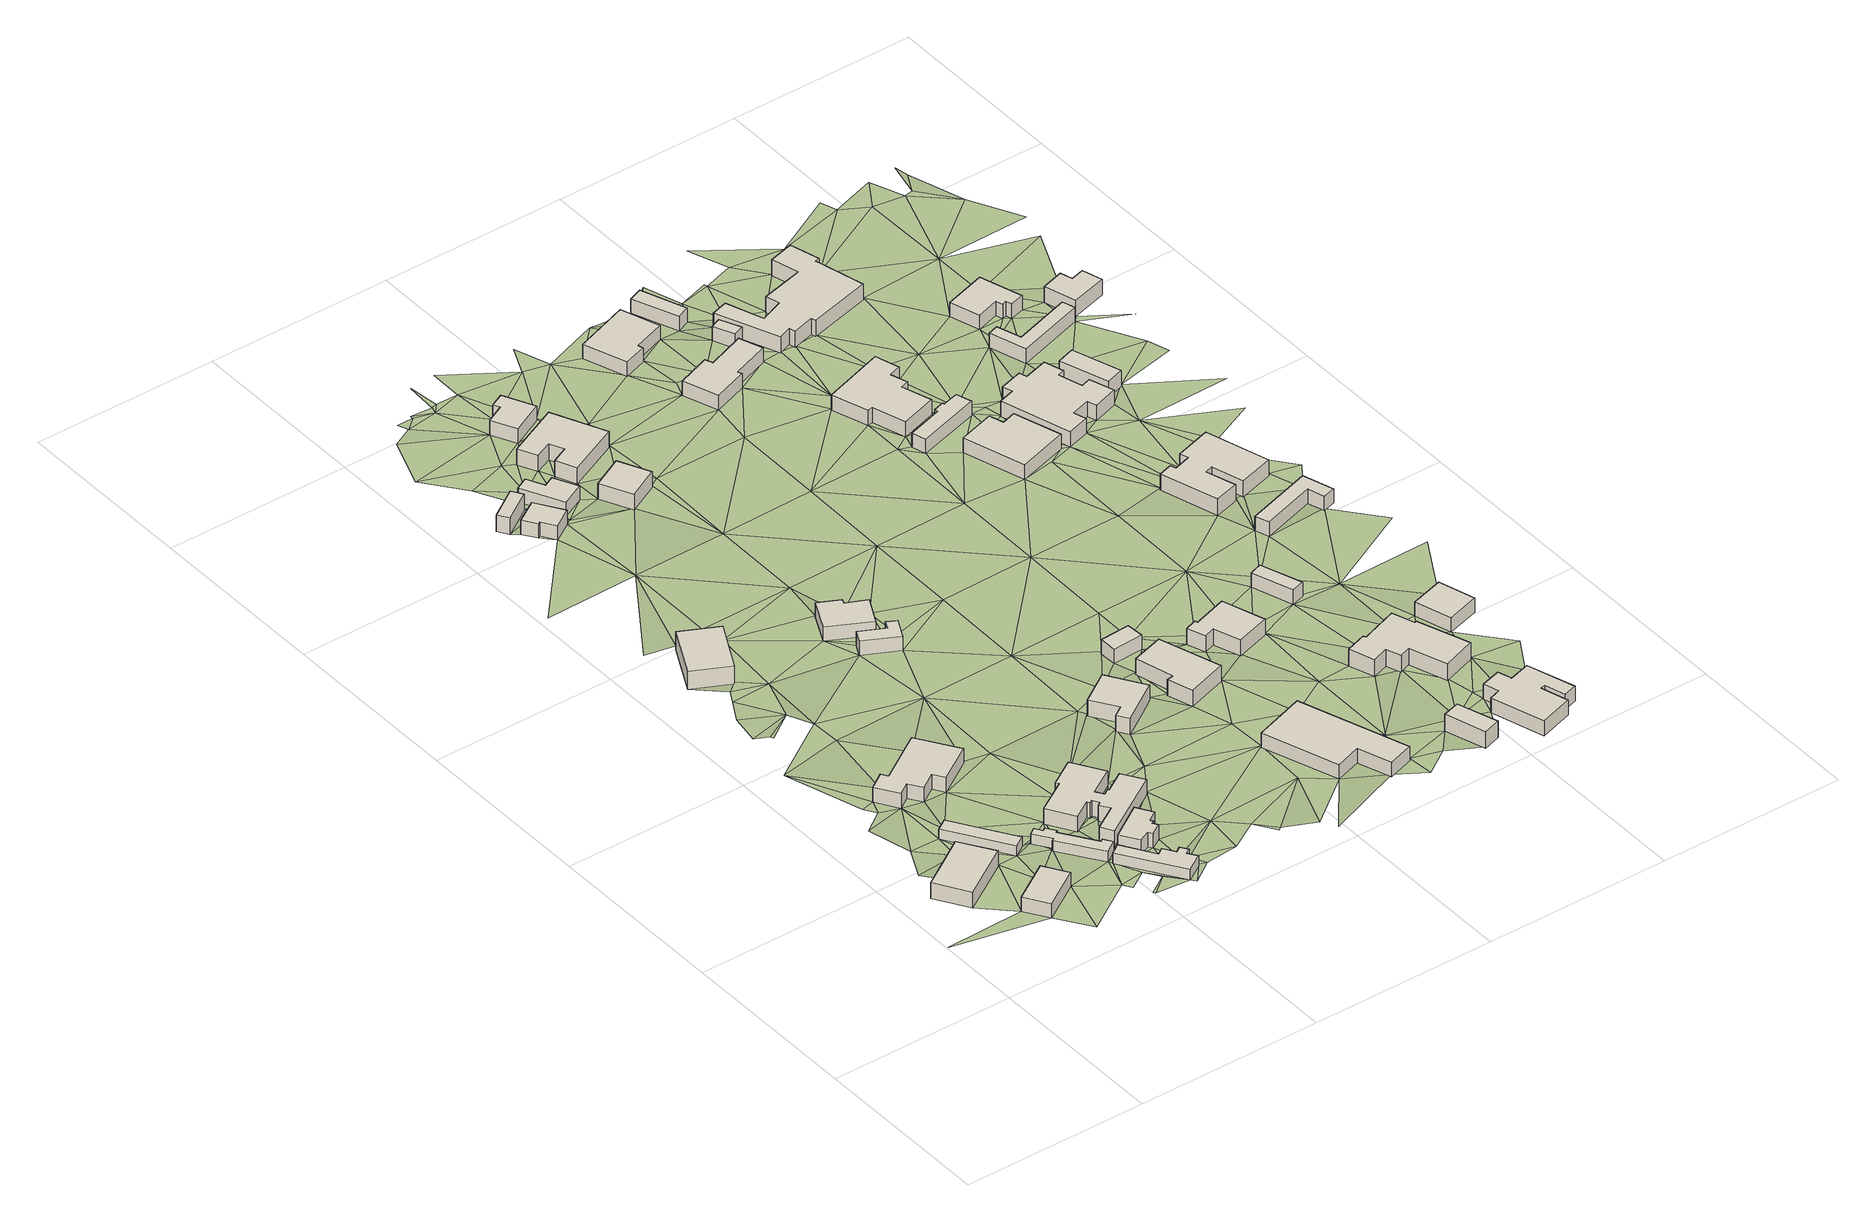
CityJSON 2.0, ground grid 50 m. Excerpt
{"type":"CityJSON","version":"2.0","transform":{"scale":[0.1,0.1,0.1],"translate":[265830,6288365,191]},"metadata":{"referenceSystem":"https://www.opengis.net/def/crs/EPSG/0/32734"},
"CityObjects":{
"building1":{"type":"Building","attributes":{"address":"53 Poiet Street Mamre 7347 Cape Town","building":"house","building:levels":"1","building_height":4.1,"roof_height":196.02,"ground_height":191.92,"plus_code":"4FRWFFJH+MHF"},"geometry":[{"type":"Solid","lod":"1","boundaries":[[[[0,1,2,3]],[[1,4,5,2]],[[4,6,7,5]],[[6,8,9,7]],[[8,10,11,9]],[[10,0,3,11]],[[3,2,5,7,9,11]],[[10,8,6,4,1,0]]]]}]},
"building2":{"type":"Building","attributes":{"address":"55 Poiet Street Mamre 7347 Cape Town","building":"house","building:levels":"1","building_height":4.1,"roof_height":195.59,"ground_height":191.49,"plus_code":"4FRWFFJH+JJ6"},"geometry":[{"type":"Solid","lod":"1","boundaries":[[[[12,13,14,15]],[[13,16,17,14]],[[16,18,19,17]],[[18,12,15,19]],[[15,14,17,19]],[[18,16,13,12]]]]}]},
"building3":{"type":"Building","attributes":{"building":"cabin","building:levels":"1","building_height":2.8,"roof_height":194.72,"ground_height":191.92,"plus_code":"4FRWFFJH+PJ3"},"geometry":[{"type":"Solid","lod":"1","boundaries":[[[[20,21,22,23]],[[21,24,25,22]],[[24,26,27,25]],[[26,20,23,27]],[[23,22,25,27]],[[26,24,21,20]]]]}]},
"building4":{"type":"Building","attributes":{"address":"8 Jakaranda Street Mamre 7347 Cape Town","building":"house","building:levels":"1","building_height":4.1,"roof_height":196.55,"ground_height":192.45,"plus_code":"4FRWFFJH+RJ4"},"geometry":[{"type":"Solid","lod":"1","boundaries":[[[[28,29,30,31]],[[29,32,33,30]],[[32,34,35,33]],[[34,36,37,35]],[[36,38,39,37]],[[38,40,41,39]],[[40,42,43,41]],[[42,44,45,43]],[[44,46,47,45]],[[46,28,31,47]],[[31,30,33,35,37,39,41,43,45,47]],[[46,44,42,40,38,36,34,32,29,28]]]]}]},
"building5":{"type":"Building","attributes":{"building":"cabin","building:levels":"1","building_height":2.8,"roof_height":194.75,"ground_height":191.95,"plus_code":"4FRWFFJH+MM4"},"geometry":[{"type":"Solid","lod":"1","boundaries":[[[[48,49,50,51]],[[49,52,53,50]],[[52,54,55,53]],[[54,56,57,55]],[[56,58,59,57]],[[58,60,61,59]],[[60,62,63,61]],[[62,64,65,63]],[[64,66,67,65]],[[66,68,69,67]],[[68,70,71,69]],[[70,48,51,71]],[[51,50,53,55,57,59,61,63,65,67,69,71]],[[70,68,66,64,62,60,58,56,54,52,49,48]]]]}]},
"building6":{"type":"Building","attributes":{"address":"2 Jakaranda Street Mamre 7347 Cape Town","building":"house","building:levels":"1","building_height":4.1,"roof_height":198.26,"ground_height":194.16,"plus_code":"4FRWFFMH+2HP"},"geometry":[{"type":"Solid","lod":"1","boundaries":[[[[72,73,74,75]],[[73,76,77,74]],[[76,78,79,77]],[[78,72,75,79]],[[75,74,77,79]],[[78,76,73,72]]]]}]},
"building7":{"type":"Building","attributes":{"building":"cabin","building:levels":"1","building_height":2.8,"roof_height":194.75,"ground_height":191.95,"plus_code":"4FRWFFJH+HPW"},"geometry":[{"type":"Solid","lod":"1","boundaries":[[[[80,81,82,83]],[[81,84,85,82]],[[84,86,87,85]],[[86,88,89,87]],[[88,90,91,89]],[[90,92,93,91]],[[92,94,95,93]],[[94,96,97,95]],[[96,98,99,97]],[[98,80,83,99]],[[83,82,85,87,89,91,93,95,97,99]],[[98,96,94,92,90,88,86,84,81,80]]]]}]},
"building8":{"type":"Building","attributes":{"address":"Jakaranda Street Mamre 7347 Cape Town","building":"yes","building:levels":"1","building_height":4.1,"roof_height":196.05,"ground_height":191.95,"plus_code":"4FRWFFJH+JPQ"},"geometry":[{"type":"Solid","lod":"1","boundaries":[[[[100,101,102,103]],[[101,104,105,102]],[[104,106,107,105]],[[106,108,109,107]],[[108,110,111,109]],[[110,112,113,111]],[[112,114,115,113]],[[114,116,117,115]],[[116,118,119,117]],[[118,100,103,119]],[[103,102,105,107,109,111,113,115,117,119]],[[118,116,114,112,110,108,106,104,101,100]]]]}]},
"building9":{"type":"Building","attributes":{"address":"12 Jakaranda Street Mamre 7347 Cape Town","building":"house","building:levels":"1","building_height":4.1,"roof_height":196.43,"ground_height":192.33,"plus_code":"4FRWFFJH+MPM"},"geometry":[{"type":"Solid","lod":"1","boundaries":[[[[120,121,122,123]],[[121,124,125,122]],[[124,126,127,125]],[[126,128,129,127]],[[128,130,131,129]],[[130,132,133,131]],[[132,134,135,133]],[[134,136,137,135]],[[136,138,139,137]],[[138,140,141,139]],[[140,142,143,141]],[[142,144,145,143]],[[144,146,147,145]],[[146,148,149,147]],[[148,150,151,149]],[[150,152,153,151]],[[152,154,155,153]],[[154,156,157,155]],[[156,158,159,157]],[[158,120,123,159]],[[123,122,125,127,129,131,133,135,137,139,141,143,145,147,149,151,153,155,157,159]],[[158,156,154,152,150,148,146,144,142,140,138,136,134,132,130,128,126,124,121,120]]]]}]},
"building10":{"type":"Building","attributes":{"address":"PM Louw Street Mamre 7347 Cape Town","building":"yes","building:levels":"1","building_height":4.1,"roof_height":199.18,"ground_height":195.08,"plus_code":"4FRWFFMH+7HM"},"geometry":[{"type":"Solid","lod":"1","boundaries":[[[[160,161,162,163]],[[161,164,165,162]],[[164,166,167,165]],[[166,160,163,167]],[[163,162,165,167]],[[166,164,161,160]]]]}]},
"building11":{"type":"Building","attributes":{"address":"PM Louw Street Mamre 7347 Cape Town","building":"house","building:levels":"1","building_height":4.1,"roof_height":199.18,"ground_height":195.08,"plus_code":"4FRWFFMH+7H5"},"geometry":[{"type":"Solid","lod":"1","boundaries":[[[[168,169,170,171]],[[169,172,173,170]],[[172,174,175,173]],[[174,176,177,175]],[[176,178,179,177]],[[178,168,171,179]],[[171,170,173,175,177,179]],[[178,176,174,172,169,168]]]]}]},
"building12":{"type":"Building","attributes":{"address":"Henning Huizen Street Mamre 7347 Cape Town","building":"yes","building:levels":"1","building_height":4.1,"roof_height":199.18,"ground_height":195.08,"plus_code":"4FRWFFMH+7JF"},"geometry":[{"type":"Solid","lod":"1","boundaries":[[[[180,181,182,183]],[[181,184,185,182]],[[184,186,187,185]],[[186,188,189,187]],[[188,190,191,189]],[[190,180,183,191]],[[183,182,185,187,189,191]],[[190,188,186,184,181,180]]]]}]},
"building13":{"type":"Building","attributes":{"address":"Dias Street Mamre 7347 Cape Town","building":"yes","building:levels":"1","building_height":4.1,"roof_height":198.28,"ground_height":194.18,"plus_code":"4FRWFFJH+XP4"},"geometry":[{"type":"Solid","lod":"1","boundaries":[[[[192,193,194,195]],[[193,196,197,194]],[[196,198,199,197]],[[198,200,201,199]],[[200,202,203,201]],[[202,192,195,203]],[[195,194,197,199,201,203]],[[202,200,198,196,193,192]]]]}]},
"building14":{"type":"Building","attributes":{"address":"19 Dias Street Mamre 7347 Cape Town","building":"yes","building:levels":"1","building_height":4.1,"roof_height":198.28,"ground_height":194.18,"plus_code":"4FRWFFJH+XPV"},"geometry":[{"type":"Solid","lod":"1","boundaries":[[[[204,205,206,207]],[[205,208,209,206]],[[208,210,211,209]],[[210,212,213,211]],[[212,214,215,213]],[[214,204,207,215]],[[207,206,209,211,213,215]],[[214,212,210,208,205,204]]]]}]},
"building15":{"type":"Building","attributes":{"address":"10 Henning Huizen Street Mamre 7347 Cape Town","building":"house","building:levels":"1","building_height":4.1,"roof_height":199.6,"ground_height":195.5,"plus_code":"4FRWFFMH+6MW"},"geometry":[{"type":"Solid","lod":"1","boundaries":[[[[216,217,218,219]],[[217,220,221,218]],[[220,222,223,221]],[[222,216,219,223]],[[219,218,221,223]],[[222,220,217,216]]]]}]},
"building16":{"type":"Building","attributes":{"address":"Twin Gables Guest House 8 Henning Huizen Street Mamre 7347 Cape Town","building":"guest_house","building:levels":"1","building_height":4.1,"roof_height":199.67,"ground_height":195.57,"plus_code":"4FRWFFMH+8M9"},"geometry":[{"type":"Solid","lod":"1","boundaries":[[[[224,225,226,227]],[[225,228,229,226]],[[228,230,231,229]],[[230,232,233,231]],[[232,234,235,233]],[[234,236,237,235]],[[236,238,239,237]],[[238,224,227,239]],[[227,226,229,231,233,235,237,239]],[[238,236,234,232,230,228,225,224]]]]}]},
"building17":{"type":"Building","attributes":{"address":"5 Jakaranda Street Mamre 7347 Cape Town","building":"house","building:levels":"1","building_height":4.1,"roof_height":197.44,"ground_height":193.34,"plus_code":"4FRWFFJH+QVC"},"geometry":[{"type":"Solid","lod":"1","boundaries":[[[[240,241,242,243]],[[241,244,245,242]],[[244,246,247,245]],[[246,248,249,247]],[[248,250,251,249]],[[250,240,243,251]],[[243,242,245,247,249,251]],[[250,248,246,244,241,240]]]]}]},
"building18":{"type":"Building","attributes":{"address":"6 Henning Huizen Street Mamre 7347 Cape Town","building":"house","building:levels":"1","building_height":4.1,"roof_height":199.35,"ground_height":195.25,"plus_code":"4FRWFFMH+9MF"},"geometry":[{"type":"Solid","lod":"1","boundaries":[[[[252,253,254,255]],[[253,256,257,254]],[[256,258,259,257]],[[258,260,261,259]],[[260,262,263,261]],[[262,252,255,263]],[[255,254,257,259,261,263]],[[262,260,258,256,253,252]]]]}]},
"building19":{"type":"Building","attributes":{"address":"53 Khorhamer Street Mamre 7347 Cape Town","building":"house","building:levels":"1","building_height":4.1,"roof_height":197.14,"ground_height":193.04,"plus_code":"4FRWFFJH+JXF"},"geometry":[{"type":"Solid","lod":"1","boundaries":[[[[264,265,266,267]],[[265,268,269,266]],[[268,270,271,269]],[[270,272,273,271]],[[272,274,275,273]],[[274,264,267,275]],[[267,266,269,271,273,275]],[[274,272,270,268,265,264]]]]}]},
"building20":{"type":"Building","attributes":{"address":"Khorhamer Street Mamre 7347 Cape Town","building":"yes","building:levels":"1","building_height":4.1,"roof_height":197.9,"ground_height":193.8,"plus_code":"4FRWFFJH+RWJ"},"geometry":[{"type":"Solid","lod":"1","boundaries":[[[[276,277,278,279]],[[277,280,281,278]],[[280,282,283,281]],[[282,276,279,283]],[[279,278,281,283]],[[282,280,277,276]]]]}]},
"building21":{"type":"Building","attributes":{"address":"Khorhamer Street Mamre 7347 Cape Town","building":"house","building:levels":"1","building_height":4.1,"roof_height":197.9,"ground_height":193.8,"plus_code":"4FRWFFJH+QWP"},"geometry":[{"type":"Solid","lod":"1","boundaries":[[[[284,285,286,287]],[[285,288,289,286]],[[288,290,291,289]],[[290,292,293,291]],[[292,294,295,293]],[[294,284,287,295]],[[287,286,289,291,293,295]],[[294,292,290,288,285,284]]]]}]},
"building22":{"type":"Building","attributes":{"address":"44 Khorhamer Street Mamre 7347 Cape Town","building":"yes","building:levels":"1","building_height":4.1,"roof_height":198.44,"ground_height":194.34,"plus_code":"4FRWFFJJ+Q2J"},"geometry":[{"type":"Solid","lod":"1","boundaries":[[[[296,297,298,299]],[[297,300,301,298]],[[300,302,303,301]],[[302,304,305,303]],[[304,306,307,305]],[[306,308,309,307]],[[308,310,311,309]],[[310,296,299,311]],[[299,298,301,303,305,307,309,311]],[[310,308,306,304,302,300,297,296]]]]}]},
"building23":{"type":"Building","attributes":{"address":"20 Erica Street Mamre 7347 Cape Town","building":"yes","building:levels":"1","building_height":4.1,"roof_height":198.39,"ground_height":194.29,"plus_code":"4FRWFFJJ+H39"},"geometry":[{"type":"Solid","lod":"1","boundaries":[[[[312,313,314,315]],[[313,316,317,314]],[[316,318,319,317]],[[318,312,315,319]],[[315,314,317,319]],[[318,316,313,312]]]]}]},
"building24":{"type":"Building","attributes":{"address":"15 Henning Huizen Street","building":"house","building:levels":"1","building_height":4.1,"roof_height":199.36,"ground_height":195.26,"plus_code":"4FRWFFMH+CR4"},"geometry":[{"type":"Solid","lod":"1","boundaries":[[[[320,321,322,323]],[[321,324,325,322]],[[324,326,327,325]],[[326,328,329,327]],[[328,330,331,329]],[[330,320,323,331]],[[323,322,325,327,329,331]],[[330,328,326,324,321,320]]]]}]},
"building25":{"type":"Building","attributes":{"address":"17 Henning Huizen Street Mamre 7347 Cape Town","building":"house","building:levels":"1","building_height":4.1,"roof_height":199.68,"ground_height":195.58,"plus_code":"4FRWFFMH+8V3"},"geometry":[{"type":"Solid","lod":"1","boundaries":[[[[332,333,334,335]],[[333,336,337,334]],[[336,338,339,337]],[[338,340,341,339]],[[340,342,343,341]],[[342,344,345,343]],[[344,346,347,345]],[[346,332,335,347]],[[335,334,337,339,341,343,345,347]],[[346,344,342,340,338,336,333,332]]]]}]},
"building26":{"type":"Building","attributes":{"address":"49 Khorhamer Street Mamre 7347 Cape Town","building":"house","building:levels":"1","building_height":4.1,"roof_height":198.56,"ground_height":194.46,"plus_code":"4FRWFFJJ+M4G"},"geometry":[{"type":"Solid","lod":"1","boundaries":[[[[348,349,350,351]],[[349,352,353,350]],[[352,354,355,353]],[[354,356,357,355]],[[356,358,359,357]],[[358,360,361,359]],[[360,362,363,361]],[[362,364,365,363]],[[364,366,367,365]],[[366,368,369,367]],[[368,370,371,369]],[[370,348,351,371]],[[351,350,353,355,357,359,361,363,365,367,369,371]],[[370,368,366,364,362,360,358,356,354,352,349,348]]]]}]},
"building27":{"type":"Building","attributes":{"address":"Henning Huizen Street Mamre 7347 Cape Town","building":"yes","building:levels":"1","building_height":4.1,"roof_height":199.36,"ground_height":195.26,"plus_code":"4FRWFFMH+CV9"},"geometry":[{"type":"Solid","lod":"1","boundaries":[[[[372,373,374,375]],[[373,376,377,374]],[[376,378,379,377]],[[378,372,375,379]],[[375,374,377,379]],[[378,376,373,372]]]]}]},
"building28":{"type":"Building","attributes":{"address":"18 Erica Street Mamre 7347 Cape Town","building":"house","building:levels":"1","building_height":4.1,"roof_height":198.39,"ground_height":194.29,"plus_code":"4FRWFFJJ+H57"},"geometry":[{"type":"Solid","lod":"1","boundaries":[[[[380,381,382,383]],[[381,384,385,382]],[[384,386,387,385]],[[386,388,389,387]],[[388,390,391,389]],[[390,392,393,391]],[[392,394,395,393]],[[394,396,397,395]],[[396,398,399,397]],[[398,400,401,399]],[[400,402,403,401]],[[402,380,383,403]],[[383,382,385,387,389,391,393,395,397,399,401,403]],[[402,400,398,396,394,392,390,388,386,384,381,380]]]]}]},
"building29":{"type":"Building","attributes":{"address":"42 Khorhamer Street Mamre 7347 Cape Town","building":"yes","building:levels":"1","building_height":4.1,"roof_height":198.44,"ground_height":194.34,"plus_code":"4FRWFFJJ+R39"},"geometry":[{"type":"Solid","lod":"1","boundaries":[[[[404,405,406,407]],[[405,408,409,406]],[[408,410,411,409]],[[410,404,407,411]],[[407,406,409,411]],[[410,408,405,404]]]]}]},
"building30":{"type":"Building","attributes":{"address":"Henning Huizen Street Mamre 7347 Cape Town","building":"yes","building:levels":"1","building_height":4.1,"roof_height":199.87,"ground_height":195.77,"plus_code":"4FRWFFMH+9W3"},"geometry":[{"type":"Solid","lod":"1","boundaries":[[[[412,413,414,415]],[[413,416,417,414]],[[416,418,419,417]],[[418,412,415,419]],[[415,414,417,419]],[[418,416,413,412]]]]}]},
"building31":{"type":"Building","attributes":{"address":"12 Henning Huizen Street Mamre 7347 Cape Town","building":"house","building:levels":"1","building_height":4.1,"roof_height":199.9,"ground_height":195.8,"plus_code":"4FRWFFMH+6X7"},"geometry":[{"type":"Solid","lod":"1","boundaries":[[[[420,421,422,423]],[[421,424,425,422]],[[424,426,427,425]],[[426,428,429,427]],[[428,430,431,429]],[[430,432,433,431]],[[432,434,435,433]],[[434,436,437,435]],[[436,438,439,437]],[[438,420,423,439]],[[423,422,425,427,429,431,433,435,437,439]],[[438,436,434,432,430,428,426,424,421,420]]]]}]},
"building32":{"type":"Building","attributes":{"address":"Henning Huizen Street Mamre 7347 Cape Town","building":"yes","building:levels":"1","building_height":4.1,"roof_height":199.68,"ground_height":195.58,"plus_code":"4FRWFFMH+4XX"},"geometry":[{"type":"Solid","lod":"1","boundaries":[[[[440,441,442,443]],[[441,444,445,442]],[[444,446,447,445]],[[446,448,449,447]],[[448,450,451,449]],[[450,452,453,451]],[[452,454,455,453]],[[454,440,443,455]],[[443,442,445,447,449,451,453,455]],[[454,452,450,448,446,444,441,440]]]]}]},
"building33":{"type":"Building","attributes":{"address":"14 Dias Street Mamre 7347 Cape Town","building":"house","building:levels":"1","building_height":4.1,"roof_height":199.8,"ground_height":195.7,"plus_code":"4FRWFFMJ+32W"},"geometry":[{"type":"Solid","lod":"1","boundaries":[[[[456,457,458,459]],[[457,460,461,458]],[[460,462,463,461]],[[462,464,465,463]],[[464,466,467,465]],[[466,456,459,467]],[[459,458,461,463,465,467]],[[466,464,462,460,457,456]]]]}]},
"building34":{"type":"Building","attributes":{"address":"47 Khorhamer Street Mamre 7347 Cape Town","building":"house","building:levels":"1","building_height":4.1,"roof_height":198.56,"ground_height":194.46,"plus_code":"4FRWFFJJ+P55"},"geometry":[{"type":"Solid","lod":"1","boundaries":[[[[468,469,470,471]],[[469,472,473,470]],[[472,474,475,473]],[[474,468,471,475]],[[471,470,473,475]],[[474,472,469,468]]]]}]},
"building35":{"type":"Building","attributes":{"address":"16 Halbeck Street Mamre 7347 Cape Town","building":"house","building:levels":"1","building_height":4.1,"roof_height":200.02,"ground_height":195.92,"plus_code":"4FRWFFMJ+923"},"geometry":[{"type":"Solid","lod":"1","boundaries":[[[[476,477,478,479]],[[477,480,481,478]],[[480,482,483,481]],[[482,484,485,483]],[[484,486,487,485]],[[486,488,489,487]],[[488,490,491,489]],[[490,492,493,491]],[[492,494,495,493]],[[494,496,497,495]],[[496,498,499,497]],[[498,500,501,499]],[[500,502,503,501]],[[502,504,505,503]],[[504,506,507,505]],[[506,476,479,507]],[[479,478,481,483,485,487,489,491,493,495,497,499,501,503,505,507]],[[506,504,502,500,498,496,494,492,490,488,486,484,482,480,477,476]]]]}]},
"building36":{"type":"Building","attributes":{"address":"12 Dias Street Mamre 7347 Cape Town","building":"house","building:levels":"1","building_height":4.1,"roof_height":200.13,"ground_height":196.03,"plus_code":"4FRWFFMJ+439"},"geometry":[{"type":"Solid","lod":"1","boundaries":[[[[508,509,510,511]],[[509,512,513,510]],[[512,514,515,513]],[[514,516,517,515]],[[516,518,519,517]],[[518,520,521,519]],[[520,522,523,521]],[[522,524,525,523]],[[524,526,527,525]],[[526,528,529,527]],[[528,530,531,529]],[[530,532,533,531]],[[532,534,535,533]],[[534,536,537,535]],[[536,538,539,537]],[[538,508,511,539]],[[511,510,513,515,517,519,521,523,525,527,529,531,533,535,537,539]],[[538,536,534,532,530,528,526,524,522,520,518,516,514,512,509,508]]]]}]},
"building37":{"type":"Building","attributes":{"address":"11 Dias Street Mamre 7347 Cape Town","building":"house","building:levels":"1","building_height":4.1,"roof_height":199.85,"ground_height":195.75,"plus_code":"4FRWFFJJ+X49"},"geometry":[{"type":"Solid","lod":"1","boundaries":[[[[540,541,542,543]],[[541,544,545,542]],[[544,546,547,545]],[[546,548,549,547]],[[548,550,551,549]],[[550,552,553,551]],[[552,554,555,553]],[[554,556,557,555]],[[556,558,559,557]],[[558,560,561,559]],[[560,562,563,561]],[[562,540,543,563]],[[543,542,545,547,549,551,553,555,557,559,561,563]],[[562,560,558,556,554,552,550,548,546,544,541,540]]]]}]},
"building38":{"type":"Building","attributes":{"address":"Khorhamer Street Mamre 7347 Cape Town","building":"yes","building:levels":"1","building_height":4.1,"roof_height":199.2,"ground_height":195.1,"plus_code":"4FRWFFJJ+V5X"},"geometry":[{"type":"Solid","lod":"1","boundaries":[[[[564,565,566,567]],[[565,568,569,566]],[[568,570,571,569]],[[570,572,573,571]],[[572,574,575,573]],[[574,564,567,575]],[[567,566,569,571,573,575]],[[574,572,570,568,565,564]]]]}]},
"building39":{"type":"Building","attributes":{"address":"Dias Street Mamre 7347 Cape Town","building":"yes","building:levels":"1","building_height":4.1,"roof_height":200.47,"ground_height":196.37,"plus_code":"4FRWFFMJ+45C"},"geometry":[{"type":"Solid","lod":"1","boundaries":[[[[576,577,578,579]],[[577,580,581,578]],[[580,582,583,581]],[[582,576,579,583]],[[579,578,581,583]],[[582,580,577,576]]]]}]},
"building40":{"type":"Building","attributes":{"address":"Henning Huizen Street Mamre 7347 Cape Town","building":"yes","building:levels":"1","building_height":4.1,"roof_height":200.47,"ground_height":196.37,"plus_code":"4FRWFFMJ+55V"},"geometry":[{"type":"Solid","lod":"1","boundaries":[[[[584,585,586,587]],[[585,588,589,586]],[[588,590,591,589]],[[590,592,593,591]],[[592,594,595,593]],[[594,584,587,595]],[[587,586,589,591,593,595]],[[594,592,590,588,585,584]]]]}]},
"building41":{"type":"Building","attributes":{"address":"16 Henning Huizen Street Mamre 7347 Cape Town","building":"house","building:levels":"1","building_height":4.1,"roof_height":200.54,"ground_height":196.44,"plus_code":"4FRWFFMJ+745"},"geometry":[{"type":"Solid","lod":"1","boundaries":[[[[596,597,598,599]],[[597,600,601,598]],[[600,602,603,601]],[[602,604,605,603]],[[604,606,607,605]],[[606,608,609,607]],[[608,610,611,609]],[[610,596,599,611]],[[599,598,601,603,605,607,609,611]],[[610,608,606,604,602,600,597,596]]]]}]},
"building42":{"type":"Building","attributes":{"address":"Henning Huizen Street Mamre 7347 Cape Town","building":"yes","building:levels":"1","building_height":4.1,"roof_height":200.86,"ground_height":196.76,"plus_code":"4FRWFFMJ+667"},"geometry":[{"type":"Solid","lod":"1","boundaries":[[[[612,613,614,615]],[[613,616,617,614]],[[616,618,619,617]],[[618,620,621,619]],[[620,622,623,621]],[[622,612,615,623]],[[615,614,617,619,621,623]],[[622,620,618,616,613,612]]]]}]},
"terrain1":{"type":"TINRelief","geometry":[{"type":"CompositeSurface","lod":"1","boundaries":[[[624,16,13]],[[625,626,627]],[[628,6,13]],[[625,627,629]],[[36,630,629]],[[627,21,629]],[[16,631,18]],[[628,13,12]],[[632,630,36]],[[36,629,21]],[[627,633,21]],[[627,628,633]],[[634,635,34]],[[635,632,34]],[[36,34,632]],[[21,633,24]],[[24,633,628]],[[32,634,34]],[[24,628,12]],[[36,21,20]],[[18,631,636]],[[36,20,40]],[[12,18,637]],[[637,24,12]],[[32,638,634]],[[40,38,36]],[[639,26,24]],[[20,26,640]],[[40,20,44]],[[641,642,643]],[[644,641,643]],[[637,639,24]],[[642,645,643]],[[634,638,646]],[[70,18,636]],[[637,18,70]],[[639,640,26]],[[643,647,644]],[[637,648,639]],[[20,640,649]],[[28,32,29]],[[649,44,20]],[[44,42,40]],[[636,650,651]],[[652,640,653]],[[70,636,654]],[[76,655,656]],[[636,651,654]],[[657,658,659]],[[32,28,638]],[[652,649,640]],[[649,652,660]],[[655,647,661]],[[647,643,661]],[[662,156,660]],[[70,654,663]],[[659,658,84]],[[662,52,156]],[[661,643,646]],[[84,654,651]],[[663,48,70]],[[649,660,664]],[[656,655,661]],[[156,664,660]],[[651,659,84]],[[52,49,156]],[[48,663,101]],[[48,158,49]],[[158,156,49]],[[665,44,649]],[[48,101,158]],[[101,663,104]],[[663,666,104]],[[667,664,156]],[[104,666,668]],[[661,669,656]],[[84,670,671]],[[646,638,672]],[[673,674,675]],[[676,677,44]],[[108,104,668]],[[158,101,100]],[[678,679,664]],[[108,106,104]],[[678,664,667]],[[665,676,44]],[[649,680,665]],[[667,156,681]],[[682,668,683]],[[28,672,638]],[[682,108,668]],[[670,684,671]],[[674,669,685]],[[686,687,671]],[[688,678,667]],[[198,661,646]],[[678,688,689]],[[108,682,110]],[[686,671,684]],[[690,675,176]],[[685,675,674]],[[28,677,672]],[[112,110,114]],[[114,110,691]],[[114,691,116]],[[686,684,692]],[[212,669,661]],[[693,158,100]],[[694,695,696]],[[697,682,686]],[[665,698,676]],[[677,676,672]],[[682,697,110]],[[672,198,646]],[[696,699,694]],[[697,691,110]],[[168,164,169]],[[100,691,693]],[[700,701,161]],[[172,176,174]],[[702,696,703]],[[697,686,692]],[[661,198,212]],[[696,702,699]],[[685,669,704]],[[168,705,164]],[[176,675,178]],[[700,706,701]],[[691,697,693]],[[212,707,669]],[[685,704,675]],[[698,708,676]],[[188,706,700]],[[705,188,700]],[[692,709,697]],[[710,711,712]],[[705,168,190]],[[672,676,708]],[[699,702,713]],[[178,190,168]],[[714,711,706]],[[188,705,190]],[[713,702,693]],[[706,188,714]],[[198,196,212]],[[699,715,698]],[[178,716,190]],[[707,704,669]],[[198,672,200]],[[212,196,717]],[[718,178,675]],[[712,711,714]],[[719,720,710]],[[214,212,717]],[[180,190,716]],[[178,718,716]],[[717,196,214]],[[721,722,709]],[[713,715,699]],[[181,714,184]],[[710,712,719]],[[193,214,196]],[[698,715,723]],[[708,698,723]],[[180,716,217]],[[724,714,181]],[[725,675,704]],[[714,726,712]],[[672,727,200]],[[728,693,697]],[[718,675,725]],[[709,729,697]],[[730,720,719]],[[731,730,732]],[[214,193,192]],[[718,217,716]],[[726,714,724]],[[208,704,707]],[[181,180,238]],[[708,727,672]],[[204,214,192]],[[181,733,724]],[[728,713,693]],[[709,722,729]],[[715,713,248]],[[181,238,733]],[[217,238,180]],[[208,205,204]],[[732,730,734]],[[192,202,204]],[[712,726,735]],[[732,734,736]],[[719,734,730]],[[724,733,737]],[[738,729,722]],[[719,712,735]],[[723,715,739]],[[740,736,734]],[[238,217,741]],[[737,733,742]],[[743,202,200]],[[728,697,729]],[[744,248,713]],[[708,723,745]],[[746,740,734]],[[202,743,204]],[[718,725,747]],[[256,734,719]],[[726,748,735]],[[746,749,740]],[[743,200,727]],[[750,704,208]],[[727,708,745]],[[734,751,746]],[[750,208,204]],[[256,719,258]],[[751,734,256]],[[741,752,238]],[[744,713,728]],[[268,729,738]],[[725,704,750]],[[753,747,725]],[[741,747,753]],[[248,292,754]],[[735,748,755]],[[756,751,256]],[[248,744,292]],[[741,753,752]],[[204,743,750]],[[727,745,757]],[[758,759,268]],[[268,728,729]],[[745,754,760]],[[748,761,755]],[[762,754,292]],[[761,748,752]],[[280,745,760]],[[757,745,280]],[[760,754,762]],[[756,763,751]],[[764,751,763]],[[756,755,763]],[[765,753,725]],[[766,760,762]],[[750,767,725]],[[768,727,757]],[[744,728,769]],[[759,770,268]],[[771,743,727]],[[772,292,744]],[[282,280,760]],[[755,761,773]],[[752,753,333]],[[765,725,767]],[[773,763,755]],[[744,769,772]],[[774,282,760]],[[771,750,743]],[[752,775,761]],[[771,727,768]],[[776,768,757]],[[759,777,778]],[[333,753,765]],[[774,302,282]],[[302,776,282]],[[304,774,772]],[[779,773,761]],[[780,763,773]],[[778,781,769]],[[782,778,777]],[[767,750,783]],[[333,775,752]],[[304,302,774]],[[772,769,784]],[[779,761,775]],[[785,776,302]],[[772,786,304]],[[784,769,781]],[[750,771,783]],[[778,316,781]],[[784,786,772]],[[316,778,782]],[[779,330,773]],[[304,786,787]],[[788,768,776]],[[789,773,330]],[[790,765,767]],[[788,776,785]],[[782,791,316]],[[779,775,792]],[[793,785,794]],[[781,316,795]],[[356,784,781]],[[771,768,788]],[[786,784,796]],[[783,797,767]],[[333,765,798]],[[779,792,799]],[[792,775,800]],[[795,801,781]],[[802,789,330]],[[797,424,767]],[[784,354,796]],[[356,781,801]],[[799,792,800]],[[356,354,784]],[[793,788,785]],[[790,767,424]],[[765,790,798]],[[330,328,802]],[[803,793,796]],[[804,783,771]],[[799,326,324]],[[795,805,806]],[[326,799,800]],[[354,807,796]],[[789,802,328]],[[783,440,797]],[[404,793,803]],[[796,405,803]],[[788,808,771]],[[809,356,801]],[[795,806,810]],[[795,811,801]],[[812,813,800]],[[372,789,328]],[[804,771,808]],[[783,462,440]],[[788,793,404]],[[810,814,795]],[[815,798,816]],[[796,807,405]],[[454,797,440]],[[811,795,814]],[[800,412,326]],[[797,454,428]],[[797,428,424]],[[790,817,798]],[[804,462,783]],[[328,326,372]],[[405,404,803]],[[818,810,806]],[[801,811,819]],[[426,424,428]],[[798,817,816]],[[412,800,413]],[[813,413,800]],[[372,326,373]],[[326,412,373]],[[820,807,821]],[[814,810,822]],[[404,823,788]],[[454,824,428]],[[807,820,405]],[[825,811,814]],[[412,826,373]],[[413,813,416]],[[817,827,816]],[[826,828,373]],[[822,825,814]],[[428,824,450]],[[827,813,816]],[[440,462,829]],[[378,830,372]],[[790,831,817]],[[412,418,826]],[[450,832,428]],[[416,813,827]],[[833,804,808]],[[826,418,416]],[[788,552,808]],[[834,822,835]],[[828,836,378]],[[565,788,823]],[[826,416,827]],[[837,405,838]],[[827,817,839]],[[828,826,488]],[[838,405,820]],[[836,830,378]],[[837,838,823]],[[820,840,841]],[[836,828,488]],[[822,842,825]],[[832,450,843]],[[822,834,842]],[[817,831,839]],[[829,462,844]],[[845,804,833]],[[846,832,847]],[[841,469,820]],[[848,827,839]],[[841,825,472]],[[552,788,565]],[[808,849,833]],[[832,843,850]],[[850,843,851]],[[820,469,838]],[[850,847,832]],[[823,838,568]],[[469,841,472]],[[852,847,853]],[[854,836,488]],[[552,849,808]],[[855,856,488]],[[844,857,858]],[[850,853,847]],[[568,565,823]],[[825,842,859]],[[472,825,859]],[[831,860,839]],[[829,844,861]],[[520,845,833]],[[862,836,854]],[[844,858,861]],[[833,849,520]],[[863,839,860]],[[829,864,850]],[[488,856,854]],[[855,865,856]],[[520,858,845]],[[861,864,829]],[[866,838,469]],[[520,861,858]],[[850,867,853]],[[853,867,831]],[[864,868,850]],[[520,849,869]],[[831,867,860]],[[864,861,868]],[[552,565,870]],[[871,868,861]],[[520,869,872]],[[838,873,568]],[[874,854,856]],[[565,875,870]],[[869,876,877]],[[878,872,869]],[[850,868,592]],[[869,877,878]],[[879,838,866]],[[870,880,881]],[[854,874,882]],[[850,592,867]],[[880,870,875]],[[883,524,872]],[[884,860,867]],[[874,856,885]],[[565,886,875]],[[883,887,524]],[[873,570,568]],[[888,872,878]],[[873,838,889]],[[592,868,890]],[[888,883,872]],[[891,892,890]],[[893,894,882]],[[882,874,893]],[[895,888,878]],[[875,886,896]],[[883,888,897]],[[597,884,867]],[[890,892,594]],[[592,890,594]],[[592,600,867]],[[898,899,900]],[[898,900,901]],[[867,600,597]],[[902,893,874]],[[884,903,904]],[[892,898,905]],[[901,905,898]],[[897,580,901]],[[906,888,895]],[[580,905,901]],[[895,896,907]],[[903,893,902]],[[888,908,897]],[[594,892,909]],[[909,892,905]],[[907,906,895]],[[910,896,886]],[[592,590,600]],[[580,897,908]],[[896,910,907]],[[600,590,604]],[[608,590,588]],[[906,911,888]],[[903,884,912]],[[912,884,597]],[[602,600,604]],[[590,608,604]],[[913,893,903]],[[909,584,594]],[[908,888,914]],[[604,608,606]],[[588,585,608]],[[915,909,908]],[[912,597,596]],[[893,913,916]],[[608,585,610]],[[917,903,912]],[[584,909,915]],[[903,917,913]],[[915,908,918]],[[610,622,596]],[[622,610,585]],[[584,612,585]],[[585,612,622]],[[622,919,596]],[[920,612,584]],[[912,596,921]],[[922,917,912]],[[917,923,913]],[[921,596,919]],[[917,922,923]],[[912,924,922]],[[924,912,925]],[[926,922,924]],[[924,927,926]],[[926,927,928]]]}]}
},
"vertices":[
[141,439,5],[84,403,5],[84,403,50],[141,439,50],[81,401,5],[81,401,50],[136,314,5],[136,314,50],[276,403,5],[276,403,50],[220,490,5],[220,490,50],
[322,304,5],[216,237,5],[216,237,46],[322,304,46],[256,174,5],[256,174,46],[362,242,5],[362,242,46],
[259,583,9],[228,563,9],[228,563,37],[259,583,37],[331,404,9],[331,404,37],[362,424,9],[362,424,37],
[372,854,14],[243,771,14],[243,771,56],[372,854,56],[232,788,14],[232,788,56],[188,759,14],[188,759,56],[225,701,14],[225,701,56],[258,722,14],[258,722,56],[281,687,14],[281,687,56],[324,715,14],[324,715,56],[343,686,14],[343,686,56],[441,749,14],[441,749,56],
[517,283,9],[501,306,9],[501,306,38],[517,283,38],[494,301,9],[494,301,38],[433,390,9],[433,390,38],[439,394,9],[439,394,38],[422,419,9],[422,419,38],[414,413,9],[414,413,38],[401,433,9],[401,433,38],[383,420,9],[383,420,38],[414,375,9],[414,375,38],[407,370,9],[407,370,38],[483,260,9],[483,260,38],
[269,1429,21],[171,1478,21],[171,1478,73],[269,1429,73],[102,1343,21],[102,1343,73],[199,1294,21],[199,1294,73],
[516,268,8],[489,250,8],[489,250,38],[516,268,38],[591,93,8],[591,93,38],[638,123,8],[638,123,38],[622,147,8],[622,147,38],[636,156,8],[636,156,38],[623,175,8],[623,175,38],[608,165,8],[608,165,38],[588,196,8],[588,196,38],[570,184,8],[570,184,38],
[621,343,9],[528,283,9],[528,283,51],[621,343,51],[559,235,9],[559,235,51],[589,249,9],[589,249,51],[596,238,9],[596,238,51],[626,257,9],[626,257,51],[618,270,9],[618,270,51],[625,275,9],[625,275,51],[621,282,9],[621,282,51],[648,300,9],[648,300,51],
[705,405,9],[669,461,9],[669,461,54],[705,405,54],[614,427,9],[614,427,54],[612,431,9],[612,431,54],[596,420,9],[596,420,54],[582,441,9],[582,441,54],[653,485,9],[653,485,54],[602,566,9],[602,566,54],[531,522,9],[531,522,54],[537,514,9],[537,514,54],[452,462,9],[452,462,54],[496,391,9],[496,391,54],[544,421,9],[544,421,54],[549,413,9],[549,413,54],[558,419,9],[558,419,54],[568,402,9],[568,402,54],[558,395,9],[558,395,54],[575,369,9],[575,369,54],[510,329,9],[510,329,54],[530,296,9],[530,296,54],
[183,2117,35],[103,2064,35],[103,2064,82],[183,2117,82],[122,2036,35],[122,2036,82],[202,2088,35],[202,2088,82],
[197,2053,41],[136,2015,41],[136,2015,82],[197,2053,82],[160,1979,41],[160,1979,82],[167,1984,41],[167,1984,82],[190,1947,41],[190,1947,82],[243,1981,41],[243,1981,82],
[321,2036,41],[289,2099,41],[289,2099,82],[321,2036,82],[261,2085,41],[261,2085,82],[238,2132,41],[238,2132,82],[204,2115,41],[204,2115,82],[259,2005,41],[259,2005,82],
[574,1217,32],[564,1196,32],[564,1196,73],[574,1217,73],[499,1229,32],[499,1229,73],[482,1196,32],[482,1196,73],[572,1150,32],[572,1150,73],[600,1204,32],[600,1204,73],
[595,1306,32],[541,1331,32],[541,1331,73],[595,1306,73],[546,1343,32],[546,1343,73],[490,1371,32],[490,1371,73],[449,1288,32],[449,1288,73],[557,1232,32],[557,1232,73],
[441,2056,41],[356,2013,41],[356,2013,86],[441,2056,86],[397,1931,41],[397,1931,86],[482,1973,41],[482,1973,86],
[494,2152,41],[428,2293,41],[428,2293,87],[494,2152,87],[287,2228,41],[287,2228,87],[311,2178,41],[311,2178,87],[356,2199,41],[356,2199,87],[373,2161,41],[373,2161,87],[329,2140,41],[329,2140,87],[353,2087,41],[353,2087,87],
[854,769,18],[770,714,18],[770,714,64],[854,769,64],[814,647,18],[814,647,64],[786,629,18],[786,629,64],[805,599,18],[805,599,64],[917,672,18],[917,672,64],
[424,2332,41],[383,2414,41],[383,2414,83],[424,2332,83],[346,2396,41],[346,2396,83],[355,2379,41],[355,2379,83],[305,2354,41],[305,2354,83],[338,2289,41],[338,2289,83],
[1151,424,20],[1012,378,20],[1012,378,61],[1151,424,61],[1082,175,20],[1082,175,61],[1151,198,20],[1151,198,61],[1182,109,20],[1182,109,61],[1251,132,20],[1251,132,61],
[1009,874,28],[928,869,28],[928,869,69],[1009,874,69],[930,822,28],[930,822,69],[1012,826,28],[1012,826,69],
[1034,791,23],[948,765,23],[948,765,69],[1034,791,69],[975,661,23],[975,661,69],[957,658,23],[957,658,69],[978,591,23],[978,591,69],[1087,625,23],[1087,625,69],
[1231,812,28],[1139,782,28],[1139,782,74],[1231,812,74],[1136,789,28],[1136,789,74],[1105,779,28],[1105,779,74],[1122,731,28],[1122,731,74],[1152,741,28],[1152,741,74],[1176,669,28],[1176,669,74],[1268,698,28],[1268,698,74],
[1459,72,26],[1424,180,26],[1424,180,74],[1459,72,74],[1378,166,26],[1378,166,74],[1412,57,26],[1412,57,74],
[687,2336,43],[748,2357,43],[748,2357,84],[687,2336,84],[744,2370,43],[744,2370,84],[830,2400,43],[830,2400,84],[794,2503,43],[794,2503,84],[646,2451,43],[646,2451,84],
[742,2201,45],[775,2107,45],[775,2107,87],[742,2201,87],[867,2140,45],[867,2140,87],[863,2151,45],[863,2151,87],[964,2187,45],[964,2187,87],[941,2250,45],[941,2250,87],[839,2213,45],[839,2213,87],[831,2233,45],[831,2233,87],
[1510,539,28],[1409,503,28],[1409,503,76],[1510,539,76],[1406,510,28],[1406,510,76],[1350,491,28],[1350,491,76],[1373,423,28],[1373,423,76],[1416,438,28],[1416,438,76],[1430,399,28],[1430,399,76],[1460,410,28],[1460,410,76],[1496,310,28],[1496,310,76],[1586,341,28],[1586,341,76],[1536,481,28],[1536,481,76],[1531,479,28],[1531,479,76],
[837,2520,43],[884,2400,43],[884,2400,84],[837,2520,84],[919,2414,43],[919,2414,84],[873,2534,43],[873,2534,84],
[1634,37,31],[1612,110,31],[1612,110,74],[1634,37,74],[1624,113,31],[1624,113,74],[1641,58,31],[1641,58,74],[1678,69,31],[1678,69,74],[1638,198,31],[1638,198,74],[1582,181,31],[1582,181,74],[1570,218,31],[1570,218,74],[1516,202,31],[1516,202,74],[1529,161,31],[1529,161,74],[1499,151,31],[1499,151,74],[1543,9,31],[1543,9,74],
[1348,855,33],[1385,745,33],[1385,745,74],[1348,855,74],[1420,756,33],[1420,756,74],[1382,867,33],[1382,867,74],
[919,2320,48],[943,2265,48],[943,2265,89],[919,2320,89],[971,2277,48],[971,2277,89],[946,2332,48],[946,2332,89],
[1146,2005,46],[979,1951,46],[979,1951,89],[1146,2005,89],[1010,1853,46],[1010,1853,89],[1024,1857,46],[1024,1857,89],[1052,1767,46],[1052,1767,89],[1150,1798,46],[1150,1798,89],[1125,1877,46],[1125,1877,89],[1147,1884,46],[1147,1884,89],[1132,1929,46],[1132,1929,89],[1165,1940,46],[1165,1940,89],
[1051,1690,46],[1221,1740,46],[1221,1740,87],[1051,1690,87],[1208,1782,46],[1208,1782,87],[1165,1770,46],[1165,1770,87],[1164,1775,46],[1164,1775,87],[1134,1766,46],[1134,1766,87],[1136,1757,46],[1136,1757,87],[1040,1728,46],[1040,1728,87],
[1268,1644,46],[1230,1632,46],[1230,1632,88],[1268,1644,88],[1218,1671,46],[1218,1671,88],[1121,1642,46],[1121,1642,88],[1171,1475,46],[1171,1475,88],[1307,1517,46],[1307,1517,88],
[1666,566,35],[1577,540,35],[1577,540,76],[1666,566,76],[1607,442,35],[1607,442,76],[1695,468,35],[1695,468,76],
[1244,2453,44],[1177,2435,44],[1177,2435,90],[1244,2453,90],[1197,2362,44],[1197,2362,90],[1082,2333,44],[1082,2333,90],[1092,2295,44],[1092,2295,90],[1030,2271,44],[1030,2271,90],[994,2370,44],[994,2370,90],[950,2357,44],[950,2357,90],[1017,2192,44],[1017,2192,90],[1053,2206,44],[1053,2206,90],[1057,2189,44],[1057,2189,90],[1115,2205,44],[1115,2205,90],[1118,2193,44],[1118,2193,90],[1288,2236,44],[1288,2236,90],[1254,2370,44],[1254,2370,90],[1266,2373,44],[1266,2373,90],
[1438,1752,47],[1374,1733,47],[1374,1733,91],[1438,1752,91],[1368,1754,47],[1368,1754,91],[1306,1736,47],[1306,1736,91],[1314,1709,47],[1314,1709,91],[1270,1696,47],[1270,1696,91],[1326,1508,47],[1326,1508,91],[1386,1526,47],[1386,1526,91],[1376,1560,47],[1376,1560,91],[1427,1575,47],[1427,1575,91],[1435,1550,47],[1435,1550,91],[1502,1572,47],[1502,1572,91],[1480,1638,47],[1480,1638,91],[1454,1630,47],[1454,1630,91],[1435,1694,47],[1435,1694,91],[1454,1700,47],[1454,1700,91],
[1575,1323,41],[1478,1294,41],[1478,1294,88],[1575,1323,88],[1485,1271,41],[1485,1271,88],[1439,1257,41],[1439,1257,88],[1434,1272,41],[1434,1272,88],[1397,1261,41],[1397,1261,88],[1444,1106,41],[1444,1106,88],[1509,1125,41],[1509,1125,88],[1485,1204,41],[1485,1204,88],[1506,1211,41],[1506,1211,88],[1531,1125,41],[1531,1125,88],[1626,1153,41],[1626,1153,88],
[1656,1065,41],[1477,1010,41],[1477,1010,82],[1656,1065,82],[1489,973,41],[1489,973,82],[1634,1018,41],[1634,1018,82],[1648,973,41],[1648,973,82],[1682,983,41],[1682,983,82],
[1513,1746,49],[1464,1730,49],[1464,1730,95],[1513,1746,95],[1508,1600,49],[1508,1600,95],[1556,1616,49],[1556,1616,95],
[1615,1868,54],[1605,1902,54],[1605,1902,95],[1615,1868,95],[1450,1854,54],[1450,1854,95],[1429,1919,54],[1429,1919,95],[1401,1910,54],[1401,1910,95],[1432,1811,54],[1432,1811,95],
[1511,2090,54],[1399,2056,54],[1399,2056,95],[1511,2090,95],[1424,1976,54],[1424,1976,95],[1485,1995,54],[1485,1995,95],[1490,1977,54],[1490,1977,95],[1503,1981,54],[1503,1981,95],[1508,1965,54],[1508,1965,95],[1546,1976,54],[1546,1976,95],
[1628,1883,54],[1725,1910,54],[1725,1910,99],[1628,1883,99],[1709,1964,54],[1709,1964,99],[1673,1954,54],[1673,1954,99],[1663,1986,54],[1663,1986,99],[1603,1968,54],[1603,1968,99],
[5,235,1],[111,485,5],[141,439,9],[220,490,9],[276,403,9],[148,564,9],[119,684,9],[319,87,3],[173,718,14],[256,485,9],[88,961,14],[153,751,14],[455,172,9],[407,370,13],[256,985,21],[383,420,13],[401,433,13],[114,1111,14],[144,1087,21],[217,1123,28],[122,1185,21],[148,1079,21],[254,1065,21],[150,1236,28],[414,375,13],[452,462,13],[470,149,9],[521,181,9],[422,419,13],[414,413,13],[489,250,9],[168,1269,28],[199,1294,28],[496,107,8],[499,102,8],[548,140,9],[439,394,13],[256,1240,28],[433,390,13],[516,268,9],[496,391,13],[531,522,13],[570,184,9],[558,395,13],[588,196,9],[269,1429,32],[602,81,8],[638,123,14],[507,985,26],[95,1498,27],[171,1478,32],[256,1740,35],[507,735,19],[441,749,19],[549,413,13],[544,421,13],[537,514,13],[575,369,13],[623,175,9],[608,165,9],[657,116,14],[256,1490,32],[636,156,14],[622,147,9],[568,402,13],[558,419,13],[5,1740,30],[648,300,14],[746,122,14],[705,405,18],[582,441,13],[596,420,13],[612,431,13],[758,235,14],[602,566,13],[653,485,18],[183,2117,41],[122,2086,35],[669,461,18],[614,427,13],[507,1490,35],[202,2088,41],[188,2128,42],[490,1371,35],[758,735,23],[825,170,14],[67,2320,38],[146,2210,42],[256,2245,42],[758,485,18],[238,2132,42],[786,629,23],[256,1990,41],[507,1240,32],[397,1931,45],[305,2354,42],[119,2459,37],[861,112,14],[869,118,14],[770,714,23],[311,2178,42],[507,1740,38],[287,2228,42],[758,985,30],[1012,378,23],[1009,235,20],[172,2483,41],[160,2510,41],[203,2510,41],[329,2140,42],[256,2495,41],[338,2289,42],[205,2519,41],[356,2199,42],[950,75,19],[814,647,23],[263,2514,41],[441,2056,45],[373,2161,42],[758,1240,36],[1009,485,23],[854,769,23],[278,2519,41],[482,1973,45],[428,2293,46],[268,2602,41],[758,1490,39],[339,2518,41],[494,2152,46],[507,1990,45],[917,672,28],[424,2332,46],[383,2414,42],[928,869,35],[974,35,19],[1182,109,26],[948,765,28],[507,2245,46],[957,658,28],[507,2495,42],[340,2609,41],[758,1990,45],[975,661,28],[758,1740,42],[1009,985,35],[1151,424,28],[1151,198,26],[1009,1240,41],[1087,625,28],[576,2479,42],[1034,791,28],[742,2201,46],[1009,874,35],[1259,63,24],[1251,132,26],[687,2336,46],[542,2574,42],[1260,235,26],[1329,109,26],[1009,1490,44],[1260,485,29],[1136,789,33],[1176,669,33],[1152,741,33],[1260,985,39],[729,2533,43],[979,1951,48],[1412,57,31],[758,2245,46],[1231,812,33],[1139,782,33],[1424,180,33],[1268,698,33],[1009,1740,46],[867,2140,46],[748,2357,46],[831,2233,46],[1430,399,35],[758,2495,43],[1260,735,33],[1171,1475,47],[1459,72,31],[1499,151,33],[1406,510,35],[1260,1240,44],[1416,438,35],[1516,202,33],[1496,310,33],[839,2213,46],[941,2250,48],[1511,235,33],[863,2151,46],[964,2187,48],[1009,1990,48],[1529,161,33],[1460,410,35],[1510,539,35],[1409,503,35],[1570,218,33],[1382,867,39],[1136,1757,50],[1586,341,33],[950,2357,48],[1017,2192,48],[919,2414,44],[1221,1740,50],[917,2578,44],[1146,2005,51],[1150,1798,50],[1260,1490,47],[1638,198,37],[1582,181,33],[950,2474,44],[1420,756,39],[1511,735,39],[1057,2189,48],[1531,479,35],[1536,481,35],[1653,224,37],[1164,1775,50],[1218,1671,50],[1307,1517,47],[1125,1877,48],[1147,1884,51],[1053,2206,48],[1397,1261,48],[1208,1782,50],[1165,1770,50],[1132,1929,48],[1165,1940,51],[1035,2492,44],[1030,2271,48],[1082,2333,48],[1230,1632,50],[1268,1644,50],[1709,318,37],[1118,2193,48],[1270,1696,50],[1033,2500,44],[1115,2205,48],[1260,1740,50],[1092,2295,48],[1666,566,39],[1260,1990,51],[1306,1736,50],[1434,1272,48],[1509,1125,48],[1314,1709,50],[1386,1526,49],[1648,973,47],[1177,2435,47],[1531,1125,48],[1439,1257,48],[1485,1271,48],[1478,1294,48],[1762,735,43],[1506,1211,48],[1485,1204,48],[1118,2518,44],[1435,1550,49],[1288,2236,49],[1197,2362,49],[1656,1065,47],[1427,1575,49],[1511,1490,49],[1753,855,43],[1368,1754,50],[1374,1733,50],[1438,1752,54],[1260,2495,46],[1083,2629,41],[1575,1323,48],[1626,1153,48],[1502,1572,49],[1454,1700,54],[1435,1694,54],[1454,1630,54],[1480,1638,54],[1244,2453,47],[1266,2373,47],[1254,2370,47],[1464,1730,54],[1610,1327,48],[1650,1198,50],[1556,1616,54],[1513,1746,54],[1704,1131,50],[1729,1377,52],[1511,2245,53],[1440,2533,50],[1762,1490,52],[1699,1706,58],[1425,2578,50],[1511,2495,50],[1717,1648,58],[1663,1986,58],[1739,1802,58],[1745,2170,56],[1595,2481,50],[1560,2572,50],[1693,2385,53],[1762,2245,56],[1620,2487,50],[1645,2537,53],[1639,2576,53]
]}
